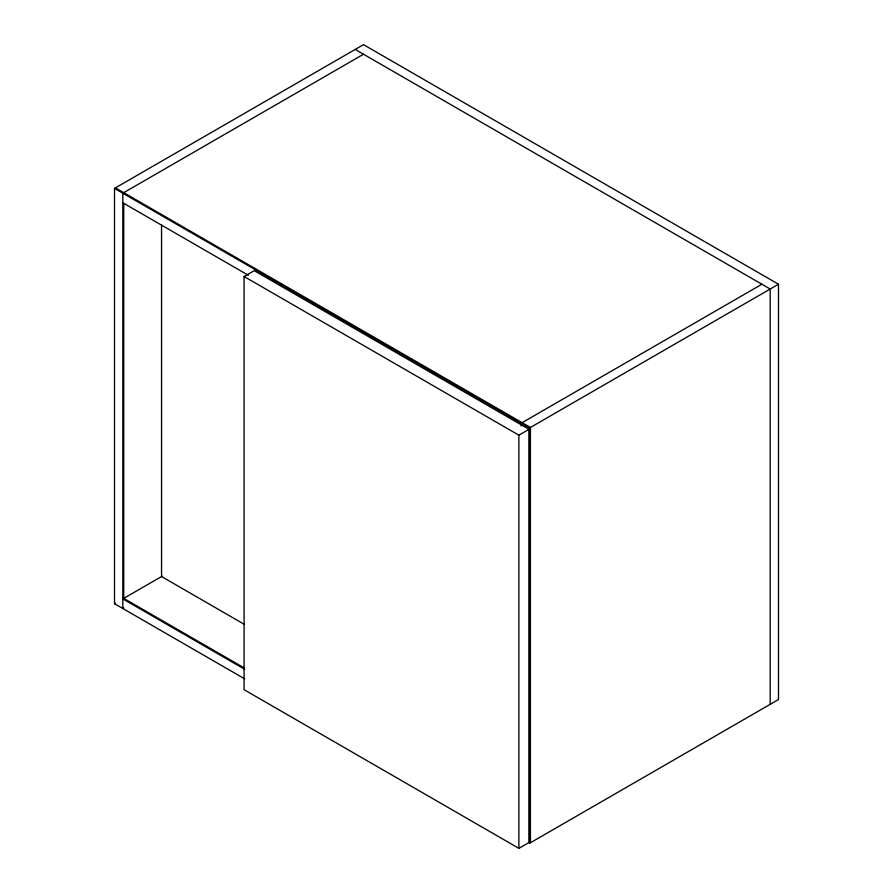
<?xml version="1.0" encoding="UTF-8"?>
<svg xmlns="http://www.w3.org/2000/svg" width="893" height="893" viewBox="0 0 893 893"><rect width="100%" height="100%" fill="white"/><g stroke="black" fill="none" stroke-linecap="round" stroke-linejoin="round"><path stroke-width="1.34" d="M114.505 188.401L363.507 44.65L778.495 284.242L778.495 699.543L529.493 843.293L529.493 427.993L114.505 188.401L114.505 603.701L244.738 678.892M363.507 54.239L122.81 193.201L122.81 608.49L123.736 607.966M244.079 276.517L254.226 270.668L529.036 429.321L529.036 842.49L518.889 848.35L244.079 689.686L244.079 276.517L518.889 435.181L529.036 429.321M114.505 603.701L115.431 603.166M162.292 576.119L122.81 598.913L244.738 669.303M761.885 284.242L521.199 423.204L521.199 425.994M529.493 427.993L778.495 284.242M355.202 49.439L770.19 289.031L770.19 704.331M115.431 187.876L530.42 427.468L530.42 842.758M122.81 202.778L248.366 275.267M244.258 624.307L161.544 576.543L161.544 225.047M123.736 598.377L244.459 668.076M518.889 435.181L518.889 848.35M123.736 203.816L123.736 598.21"/></g></svg>
